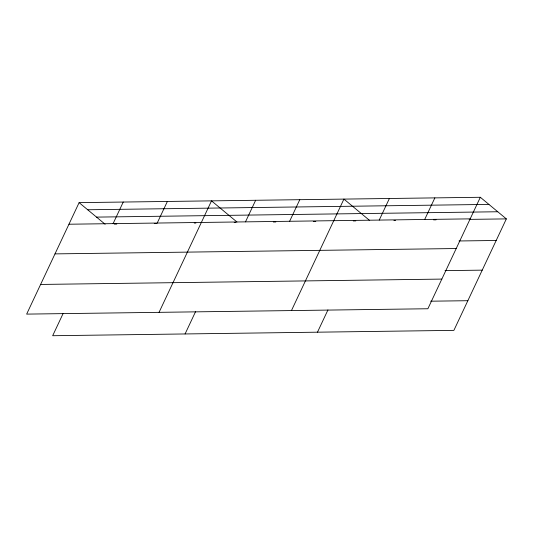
<?xml version="1.0" encoding="UTF-8"?>
<svg xmlns="http://www.w3.org/2000/svg" width="533" height="533" viewBox="0 0 533 533"><rect width="100%" height="100%" fill="white"/><g stroke="black" fill="none" stroke-linecap="round" stroke-linejoin="round"><path stroke-width="0.8" d="M480.333 197.277L79.111 202.633L26.65 314.11L427.879 308.754L480.333 197.277L506.35 218.89L453.889 330.367L52.667 335.723L63.134 313.477M113.083 223.633L123.243 202.04M157.215 223.041L167.375 201.454M159.054 312.345L211.514 200.868L236.919 221.968M185.071 333.958L195.538 311.712M245.486 221.868L255.647 200.275M289.626 221.275L299.779 199.688M291.458 310.572L343.918 199.095L369.322 220.202M317.475 332.186L327.942 309.94M379.23 220.082L389.39 198.489M424.701 219.469L434.861 197.883M87.692 209.762L488.921 204.406M96.54 217.111L497.762 211.754M68.95 224.22L470.173 218.863M114.282 224.126L116.78 224.093M154.257 223.587L156.755 223.554M194.225 223.054L195.891 223.034M234.2 222.521L235.866 222.501M273.336 222.001L275.834 221.968M313.304 221.468L315.803 221.435M353.279 220.935L355.778 220.902M393.907 220.389L395.566 220.369M433.595 219.863L436.074 219.829M469.147 219.383L506.35 218.89M458.986 240.976L496.19 240.476M54.992 253.888L456.215 248.531M445.028 270.637L482.232 270.144M40.608 284.449L441.837 279.092M430.644 301.198L467.854 300.705M79.111 202.633L105.121 224.246"/></g></svg>
